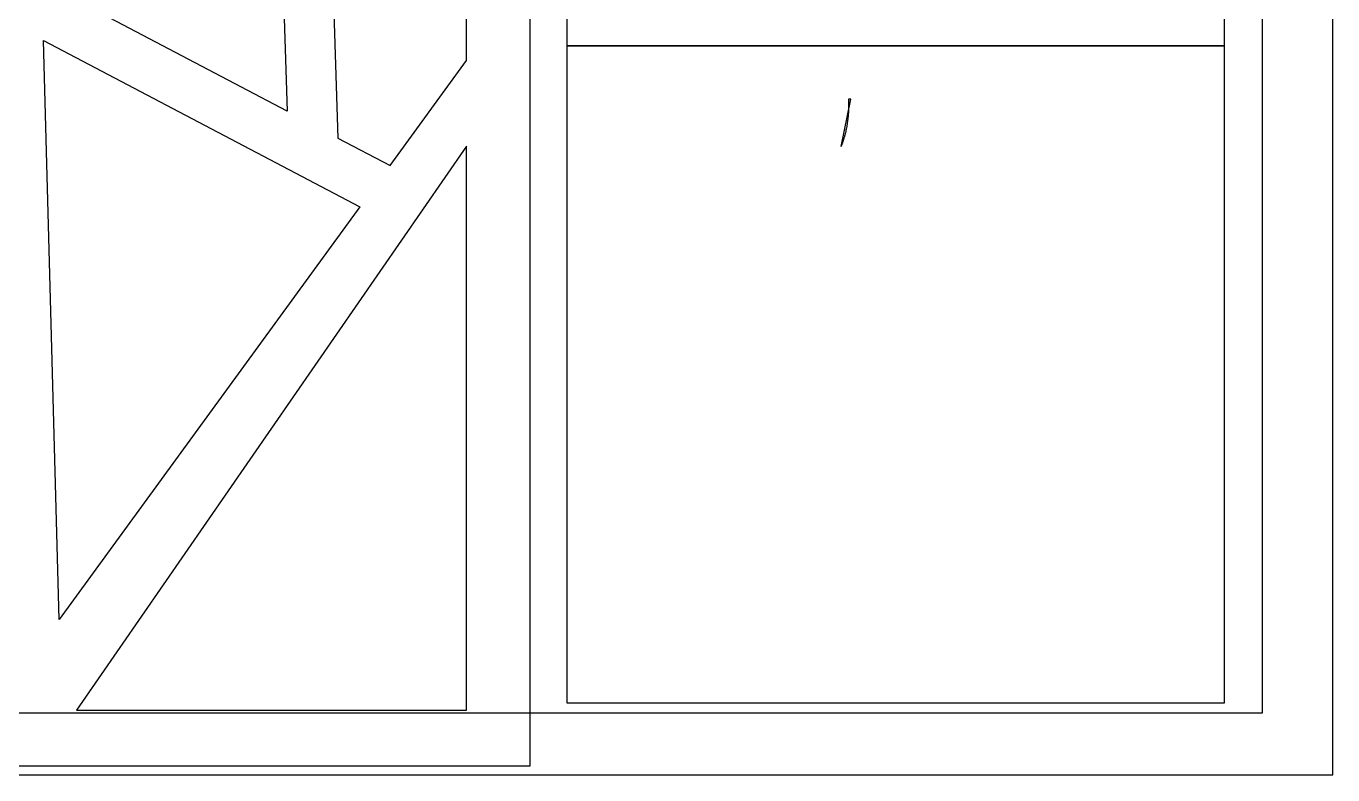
# Model space of a CAD drawing. Header units: centimetres. Extents: x -27 to -9, y -0.6 to 9.
# Drawn here: x -11.153 to -8.996, y -0.599 to 0.637 of the extents above; entities that cross this region are included whole.
import ezdxf

# ---------------------------------------------------------------- set-up
doc = ezdxf.new("R2010")
doc.units = ezdxf.units.CM
doc.header["$MEASUREMENT"] = 0
doc.layers.add('layer 1', color=7, linetype='Continuous')

msp = doc.modelspace()

# ---------------------------------------------------------------- linework, layer by layer
at = {"layer": 'layer 1', "color": 250, "lineweight": 30}
for points, knots in [([(-18.37453, 3.9762), (-18.37453, 3.9762), (-8.9959, 3.9762), (-8.9959, 3.9762), (-8.9959, 3.9762), (-8.9959, 3.9762), (-8.9959, -0.59923), (-8.9959, -0.59923), (-8.9959, -0.59923), (-8.9959, -0.59923), (-18.37453, -0.59923), (-18.37453, -0.59923), (-18.37453, -0.59923), (-18.37453, -0.59923), (-18.37453, 3.9762), (-18.37453, 3.9762)], [0, 0, 0, 0, 0.2, 0.2, 0.2, 0.2, 0.4, 0.4, 0.4, 0.4, 0.6, 0.6, 0.6, 0.6, 1, 1, 1, 1]), ([(-14.23947, -0.58436), (-14.23947, -0.58436), (-13.23503, -0.58436), (-13.23503, -0.58436), (-13.23503, -0.58436), (-13.23503, -0.58436), (-14.23947, -0.58436), (-14.23947, -0.58436), (-14.23947, -0.58436), (-14.23947, -0.58436), (-17.0617, -0.58436), (-17.0617, -0.58436), (-17.0617, -0.58436), (-17.0617, -0.58436), (-17.0617, 3.97959), (-17.0617, 3.97959), (-17.0617, 3.97959), (-17.0617, 3.97959), (-10.32105, 3.94799), (-10.32105, 3.94799), (-10.32105, 3.94799), (-10.32105, 3.94799), (-10.32105, 3.94259), (-10.32105, 3.94259), (-10.32105, 3.94259), (-10.32105, 3.94259), (-10.32105, -0.58436), (-10.32105, -0.58436), (-10.32105, -0.58436), (-10.32105, -0.58436), (-13.23464, -0.58436), (-13.23464, -0.58436), (-13.23464, -0.58436), (-13.23464, -0.58436), (-14.23947, -0.58436), (-14.23947, -0.58436)], [0, 0, 0, 0, 0.1, 0.1, 0.1, 0.1, 0.2, 0.2, 0.2, 0.2, 0.3, 0.3, 0.3, 0.3, 0.4, 0.4, 0.4, 0.4, 0.5, 0.5, 0.5, 0.5, 0.6, 0.6, 0.6, 0.6, 0.7, 0.7, 0.7, 0.7, 0.8, 0.8, 0.8, 0.8, 1, 1, 1, 1]), ([(-18.25833, 3.84628), (-18.25833, 3.84628), (-9.11209, 3.84628), (-9.11209, 3.84628), (-9.11209, 3.84628), (-9.11209, 3.84628), (-9.11209, -0.49676), (-9.11209, -0.49676), (-9.11209, -0.49676), (-9.11209, -0.49676), (-18.25833, -0.49676), (-18.25833, -0.49676), (-18.25833, -0.49676), (-18.25833, -0.49676), (-18.25833, 3.84628), (-18.25833, 3.84628)], [0, 0, 0, 0, 0.2, 0.2, 0.2, 0.2, 0.4, 0.4, 0.4, 0.4, 0.6, 0.6, 0.6, 0.6, 1, 1, 1, 1]), ([(-9.79172, 0.60381), (-9.79172, 0.60381), (-9.64512, 0.60381), (-9.64512, 0.60381), (-9.64512, 0.60381), (-9.64512, 0.60381), (-9.17512, 0.60381), (-9.17512, 0.60381), (-9.17512, 0.60381), (-9.17512, 0.60381), (-9.17512, 1.68853), (-9.17512, 1.68853), (-9.17512, 1.68853), (-9.17512, 1.68853), (-9.64512, 1.68853), (-9.64512, 1.68853), (-9.64512, 1.68853), (-9.64512, 1.68853), (-9.79172, 1.68853), (-9.79172, 1.68853), (-9.79172, 1.68853), (-9.79172, 1.68853), (-10.25965, 1.68853), (-10.25965, 1.68853), (-10.25965, 1.68853), (-10.25965, 1.68853), (-10.25965, 0.60381), (-10.25965, 0.60381), (-10.25965, 0.60381), (-10.25965, 0.60381), (-9.79172, 0.60381), (-9.79172, 0.60381)], [0, 0, 0, 0, 0.1111111, 0.1111111, 0.1111111, 0.1111111, 0.2222222, 0.2222222, 0.2222222, 0.2222222, 0.3333333, 0.3333333, 0.3333333, 0.3333333, 0.4444444, 0.4444444, 0.4444444, 0.4444444, 0.5555556, 0.5555556, 0.5555556, 0.5555556, 0.6666667, 0.6666667, 0.6666667, 0.6666667, 0.7777778, 0.7777778, 0.7777778, 0.7777778, 1, 1, 1, 1]), ([(-10.42575, 1.30178), (-10.42575, 1.30178), (-10.42575, 0.57977), (-10.42575, 0.57977), (-10.42575, 0.57977), (-10.42575, 0.57977), (-10.55205, 0.40654), (-10.55205, 0.40654), (-10.55205, 0.40654), (-10.55205, 0.40654), (-10.63802, 0.45177), (-10.63802, 0.45177), (-10.63802, 0.45177), (-10.63802, 0.45177), (-10.6705, 1.47176), (-10.6705, 1.47176), (-10.6705, 1.47176), (-10.6705, 1.47176), (-10.42575, 1.30178), (-10.42575, 1.30178)], [0, 0, 0, 0, 0.1666667, 0.1666667, 0.1666667, 0.1666667, 0.3333333, 0.3333333, 0.3333333, 0.3333333, 0.5, 0.5, 0.5, 0.5, 0.6666667, 0.6666667, 0.6666667, 0.6666667, 1, 1, 1, 1]), ([(-10.74989, 1.36664), (-10.74989, 1.36664), (-11.43753, 0.87244), (-11.43753, 0.87244), (-11.43753, 0.87244), (-11.43753, 0.87244), (-10.72216, 0.49604), (-10.72216, 0.49604), (-10.72216, 0.49604), (-10.72216, 0.49604), (-10.74989, 1.36664), (-10.74989, 1.36664)], [0, 0, 0, 0, 0.25, 0.25, 0.25, 0.25, 0.5, 0.5, 0.5, 0.5, 1, 1, 1, 1]), ([(-10.60181, 0.33829), (-10.60181, 0.33829), (-11.12419, 0.61314), (-11.12419, 0.61314), (-11.12419, 0.61314), (-11.12419, 0.61314), (-11.0984, -0.34283), (-11.0984, -0.34283), (-11.0984, -0.34283), (-11.0984, -0.34283), (-10.60181, 0.33829), (-10.60181, 0.33829)], [0, 0, 0, 0, 0.25, 0.25, 0.25, 0.25, 0.5, 0.5, 0.5, 0.5, 1, 1, 1, 1]), ([(-9.79172, -0.48072), (-9.79172, -0.48072), (-9.64512, -0.48072), (-9.64512, -0.48072), (-9.64512, -0.48072), (-9.64512, -0.48072), (-9.17512, -0.48072), (-9.17512, -0.48072), (-9.17512, -0.48072), (-9.17512, -0.48072), (-9.17512, 0.60381), (-9.17512, 0.60381), (-9.17512, 0.60381), (-9.17512, 0.60381), (-9.64512, 0.60381), (-9.64512, 0.60381), (-9.64512, 0.60381), (-9.64512, 0.60381), (-9.79172, 0.60381), (-9.79172, 0.60381), (-9.79172, 0.60381), (-9.79172, 0.60381), (-10.25965, 0.60381), (-10.25965, 0.60381), (-10.25965, 0.60381), (-10.25965, 0.60381), (-10.25965, -0.48072), (-10.25965, -0.48072), (-10.25965, -0.48072), (-10.25965, -0.48072), (-9.79172, -0.48072), (-9.79172, -0.48072)], [0, 0, 0, 0, 0.1111111, 0.1111111, 0.1111111, 0.1111111, 0.2222222, 0.2222222, 0.2222222, 0.2222222, 0.3333333, 0.3333333, 0.3333333, 0.3333333, 0.4444444, 0.4444444, 0.4444444, 0.4444444, 0.5555556, 0.5555556, 0.5555556, 0.5555556, 0.6666667, 0.6666667, 0.6666667, 0.6666667, 0.7777778, 0.7777778, 0.7777778, 0.7777778, 1, 1, 1, 1]), ([(-9.80766, 0.43792), (-9.80766, 0.43792), (-9.80766, 0.43792), (-9.80766, 0.43792), (-9.80766, 0.43792), (-9.80766, 0.43792), (-9.80726, 0.43881), (-9.80726, 0.43881), (-9.80726, 0.43881), (-9.80726, 0.43881), (-9.80687, 0.43979), (-9.80687, 0.43979), (-9.80687, 0.43979), (-9.80687, 0.43979), (-9.80657, 0.44068), (-9.80657, 0.44068), (-9.80657, 0.44068), (-9.80657, 0.44068), (-9.80618, 0.44166), (-9.80618, 0.44166), (-9.80618, 0.44166), (-9.80618, 0.44166), (-9.80588, 0.44255), (-9.80588, 0.44255), (-9.80588, 0.44255), (-9.80588, 0.44255), (-9.80549, 0.44343), (-9.80549, 0.44343), (-9.80549, 0.44343), (-9.80549, 0.44343), (-9.8052, 0.44442), (-9.8052, 0.44442), (-9.8052, 0.44442), (-9.8052, 0.44442), (-9.8049, 0.4454), (-9.8049, 0.4454), (-9.8049, 0.4454), (-9.8049, 0.4454), (-9.80451, 0.44629), (-9.80451, 0.44629), (-9.80451, 0.44629), (-9.80451, 0.44629), (-9.80431, 0.44727), (-9.80431, 0.44727), (-9.80431, 0.44727), (-9.80431, 0.44727), (-9.80402, 0.44816), (-9.80402, 0.44816), (-9.80402, 0.44816), (-9.80402, 0.44816), (-9.80372, 0.44914), (-9.80372, 0.44914), (-9.80372, 0.44914), (-9.80372, 0.44914), (-9.80343, 0.45003), (-9.80343, 0.45003), (-9.80343, 0.45003), (-9.80343, 0.45003), (-9.80313, 0.45101), (-9.80313, 0.45101), (-9.80313, 0.45101), (-9.80313, 0.45101), (-9.80283, 0.45199), (-9.80283, 0.45199), (-9.80283, 0.45199), (-9.80283, 0.45199), (-9.80254, 0.45298), (-9.80254, 0.45298), (-9.80254, 0.45298), (-9.80254, 0.45298), (-9.80224, 0.45396), (-9.80224, 0.45396), (-9.80224, 0.45396), (-9.80224, 0.45396), (-9.80195, 0.45485), (-9.80195, 0.45485), (-9.80195, 0.45485), (-9.80195, 0.45485), (-9.80146, 0.45681), (-9.80146, 0.45681), (-9.80146, 0.45681), (-9.80146, 0.45681), (-9.80097, 0.45878), (-9.80097, 0.45878), (-9.80097, 0.45878), (-9.80097, 0.45878), (-9.80047, 0.46065), (-9.80047, 0.46065), (-9.80047, 0.46065), (-9.80047, 0.46065), (-9.79998, 0.46272), (-9.79998, 0.46272), (-9.79998, 0.46272), (-9.79998, 0.46272), (-9.79959, 0.46469), (-9.79959, 0.46469), (-9.79959, 0.46469), (-9.79959, 0.46469), (-9.7991, 0.46665), (-9.7991, 0.46665), (-9.7991, 0.46665), (-9.7991, 0.46665), (-9.7987, 0.46872), (-9.7987, 0.46872), (-9.7987, 0.46872), (-9.7987, 0.46872), (-9.79831, 0.47079), (-9.79831, 0.47079), (-9.79831, 0.47079), (-9.79831, 0.47079), (-9.79811, 0.47275), (-9.79811, 0.47275), (-9.79811, 0.47275), (-9.79811, 0.47275), (-9.79772, 0.47482), (-9.79772, 0.47482), (-9.79772, 0.47482), (-9.79772, 0.47482), (-9.79742, 0.47689), (-9.79742, 0.47689), (-9.79742, 0.47689), (-9.79742, 0.47689), (-9.79713, 0.47895), (-9.79713, 0.47895), (-9.79713, 0.47895), (-9.79713, 0.47895), (-9.79683, 0.48102), (-9.79683, 0.48102), (-9.79683, 0.48102), (-9.79683, 0.48102), (-9.79664, 0.48318), (-9.79664, 0.48318), (-9.79664, 0.48318), (-9.79664, 0.48318), (-9.79634, 0.48515), (-9.79634, 0.48515), (-9.79634, 0.48515), (-9.79634, 0.48515), (-9.79614, 0.48732), (-9.79614, 0.48732), (-9.79614, 0.48732), (-9.79614, 0.48732), (-9.79595, 0.48948), (-9.79595, 0.48948), (-9.79595, 0.48948), (-9.79595, 0.48948), (-9.79575, 0.49155), (-9.79575, 0.49155), (-9.79575, 0.49155), (-9.79575, 0.49155), (-9.79565, 0.49371), (-9.79565, 0.49371), (-9.79565, 0.49371), (-9.79565, 0.49371), (-9.79555, 0.49597), (-9.79555, 0.49597), (-9.79555, 0.49597), (-9.79555, 0.49597), (-9.79546, 0.49804), (-9.79546, 0.49804), (-9.79546, 0.49804), (-9.79546, 0.49804), (-9.79536, 0.5003), (-9.79536, 0.5003), (-9.79536, 0.5003), (-9.79536, 0.5003), (-9.79526, 0.50257), (-9.79526, 0.50257), (-9.79526, 0.50257), (-9.79526, 0.50257), (-9.79526, 0.50463), (-9.79526, 0.50463), (-9.79526, 0.50463), (-9.79526, 0.50463), (-9.79516, 0.50689), (-9.79516, 0.50689), (-9.79516, 0.50689), (-9.79516, 0.50689), (-9.79516, 0.50916), (-9.79516, 0.50916), (-9.79516, 0.50916), (-9.79516, 0.50916), (-9.79526, 0.51142), (-9.79526, 0.51142), (-9.79526, 0.51142), (-9.79526, 0.51142), (-9.79526, 0.51368), (-9.79526, 0.51368), (-9.79526, 0.51368), (-9.79526, 0.51368), (-9.79536, 0.51585), (-9.79536, 0.51585), (-9.79536, 0.51585), (-9.79536, 0.51585), (-9.79172, 0.51585), (-9.79172, 0.51585), (-9.79172, 0.51585), (-9.80766, 0.43792), (-9.80766, 0.43792)], [0, 0, 0, 0, 0.02, 0.02, 0.02, 0.02, 0.04, 0.04, 0.04, 0.04, 0.06, 0.06, 0.06, 0.06, 0.08, 0.08, 0.08, 0.08, 0.1, 0.1, 0.1, 0.1, 0.12, 0.12, 0.12, 0.12, 0.14, 0.14, 0.14, 0.14, 0.16, 0.16, 0.16, 0.16, 0.18, 0.18, 0.18, 0.18, 0.2, 0.2, 0.2, 0.2, 0.22, 0.22, 0.22, 0.22, 0.24, 0.24, 0.24, 0.24, 0.26, 0.26, 0.26, 0.26, 0.28, 0.28, 0.28, 0.28, 0.3, 0.3, 0.3, 0.3, 0.32, 0.32, 0.32, 0.32, 0.34, 0.34, 0.34, 0.34, 0.36, 0.36, 0.36, 0.36, 0.38, 0.38, 0.38, 0.38, 0.4, 0.4, 0.4, 0.4, 0.42, 0.42, 0.42, 0.42, 0.44, 0.44, 0.44, 0.44, 0.46, 0.46, 0.46, 0.46, 0.48, 0.48, 0.48, 0.48, 0.5, 0.5, 0.5, 0.5, 0.52, 0.52, 0.52, 0.52, 0.54, 0.54, 0.54, 0.54, 0.56, 0.56, 0.56, 0.56, 0.58, 0.58, 0.58, 0.58, 0.6, 0.6, 0.6, 0.6, 0.62, 0.62, 0.62, 0.62, 0.64, 0.64, 0.64, 0.64, 0.66, 0.66, 0.66, 0.66, 0.68, 0.68, 0.68, 0.68, 0.7, 0.7, 0.7, 0.7, 0.72, 0.72, 0.72, 0.72, 0.74, 0.74, 0.74, 0.74, 0.76, 0.76, 0.76, 0.76, 0.78, 0.78, 0.78, 0.78, 0.8, 0.8, 0.8, 0.8, 0.82, 0.82, 0.82, 0.82, 0.84, 0.84, 0.84, 0.84, 0.86, 0.86, 0.86, 0.86, 0.88, 0.88, 0.88, 0.88, 0.9, 0.9, 0.9, 0.9, 0.92, 0.92, 0.92, 0.92, 0.94, 0.94, 0.94, 0.94, 0.96, 0.96, 0.96, 0.96, 1, 1, 1, 1.0795435, 1.0795435, 1.0795435, 1.0795435]), ([(-10.42575, 0.43873), (-10.42575, 0.43873), (-10.42575, -0.49234), (-10.42575, -0.49234), (-10.42575, -0.49234), (-10.42575, -0.49234), (-11.06938, -0.49234), (-11.06938, -0.49234), (-11.06938, -0.49234), (-11.06938, -0.49234), (-10.42575, 0.43873), (-10.42575, 0.43873)], [0, 0, 0, 0, 0.25, 0.25, 0.25, 0.25, 0.5, 0.5, 0.5, 0.5, 1, 1, 1, 1])]:
    msp.add_open_spline(points, degree=3, knots=knots, dxfattribs=at)

doc.saveas('drawing.dxf')
